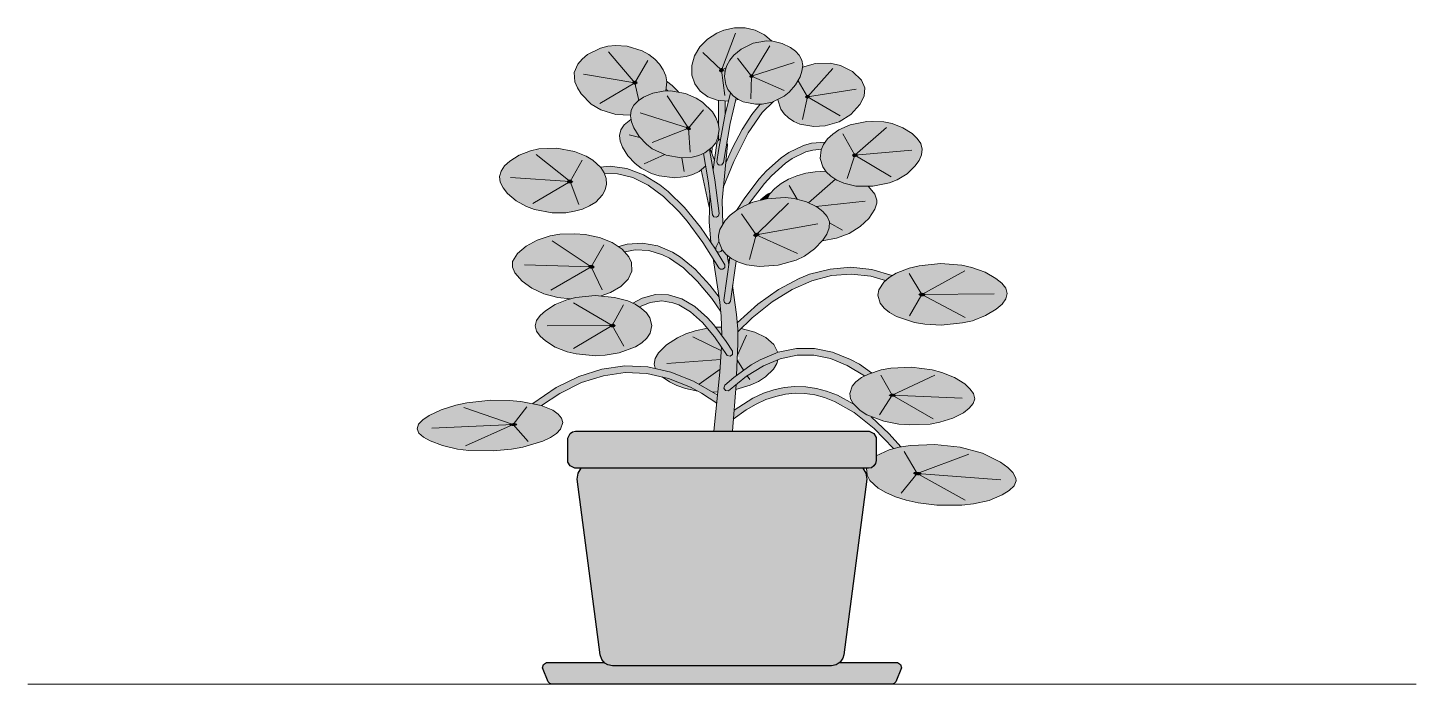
# Model space of a CAD drawing. Header units: centimetres. Extents: x 0 to 879, y -664 to 265.
# Drawn here: x 545 to 635, y -496.8 to -454.3 of the extents above; entities that cross this region are included whole.
import ezdxf

# ---------------------------------------------------------------- set-up
doc = ezdxf.new("R2010")
doc.units = ezdxf.units.CM
for name, color, linetype, lineweight, true_color in [('VEG-HOJAS', 117, 'Continuous', 18, 0x2e5e38), ('VEG-MACETA', 25, 'Continuous', 25, 0x745440), ('VEG-NERVIOS', 115, 'Continuous', 9, 0x528c5c), ('VEG-TEXTO', 47, 'Continuous', 18, 0x464646)]:
    doc.layers.add(name, color=color, linetype=linetype, lineweight=lineweight, true_color=true_color)
doc.layers.add('VEG-RELLENO', color=253, linetype='Continuous', true_color=0x96c896)

# ---------------------------------------------------------------- blocks, each defined once
blk = doc.blocks.new('VEG_Pilea_ALZADO')
at = {"layer": 'VEG-RELLENO', "true_color": 0x73a15a}
h = blk.add_hatch(color=73, dxfattribs=at)
h.dxf.hatch_style = 1
h.paths.add_polyline_path([(0.4, 37.8), (-0.53, 37.91), (-0.92, 38.08), (-1.42, 38.44), (-1.77, 38.92), (-1.96, 39.49), (-1.96, 40.11), (-1.78, 40.73), (-1.57, 41.13), (-1.12, 41.66), (-0.75, 41.97), (-0.33, 42.22), (0.34, 42.48), (0.81, 42.56), (1.51, 42.56), (2.16, 42.4), (2.76, 42.11), (3.23, 41.7), (2.45, 41.67), (1.62, 41.4), (1.07, 41.06), (0.51, 40.46), (0.25, 39.94), (0.16, 39.4), (0.24, 38.88), (0.55, 38.33)])
h.paths.add_polyline_path([(0.07, 39.93), (-0.04, 39.95), (-0.15, 39.89), (-0.2, 39.79), (-0.15, 39.69), (-0.04, 39.67), (0.07, 39.73), (0.12, 39.83)], flags=0)
at = {"layer": 'VEG-RELLENO', "true_color": 0x84ba68}
h = blk.add_hatch(color=73, dxfattribs=at)
h.dxf.hatch_style = 1
h.paths.add_polyline_path([(-6.37, 36.88), (-7.38, 37.05), (-8.28, 37.47), (-8.99, 38.09), (-9.37, 38.66), (-9.54, 39.06), (-9.59, 39.66), (-9.35, 40.21), (-9.06, 40.53), (-8.71, 40.82), (-7.88, 41.24), (-7.16, 41.39), (-6.66, 41.41), (-6.14, 41.36), (-5.4, 41.16), (-4.74, 40.82), (-4.36, 40.53), (-4.05, 40.2), (-3.72, 39.65), (-3.58, 39.06), (-3.65, 38.47), (-4.48, 38.32), (-5.08, 38.06), (-5.43, 37.82), (-5.71, 37.54), (-5.88, 37.22), (-5.93, 36.89)])
h.paths.add_polyline_path([(-5.81, 38.98), (-5.73, 38.89), (-5.59, 38.87), (-5.47, 38.97), (-5.5, 39.07), (-5.62, 39.13), (-5.75, 39.12)], flags=0)
at = {"layer": 'VEG-RELLENO', "true_color": 0x9cc886}
h = blk.add_hatch(color=253, dxfattribs=at)
h.dxf.hatch_style = 1
h.paths.add_polyline_path([(5.23, 40.12), (5.18, 39.75), (5.06, 39.37), (4.77, 38.85), (4.51, 38.53), (3.85, 38.01), (3.04, 37.68), (2.6, 37.61), (1.97, 37.61), (1.19, 37.84), (0.86, 38.03), (0.59, 38.28), (0.3, 38.72), (0.19, 39.05), (0.16, 39.4), (0.25, 39.94), (0.62, 40.62), (1.07, 41.06), (1.42, 41.3), (2.23, 41.62), (2.66, 41.7), (3.3, 41.69), (3.71, 41.61), (4.27, 41.38), (4.76, 41.05), (5.01, 40.78), (5.18, 40.47)])
h.paths.add_polyline_path([(2.03, 39.51), (1.94, 39.54), (1.83, 39.51), (1.77, 39.37), (1.84, 39.31), (2, 39.33), (2.06, 39.42)], flags=0)
at = {"layer": 'VEG-RELLENO', "true_color": 0x78965e}
h = blk.add_hatch(color=73, dxfattribs=at)
h.dxf.hatch_style = 1
h.paths.add_polyline_path([(0.12, 39.83), (0.07, 39.73), (-0.04, 39.67), (-0.15, 39.69), (-0.2, 39.79), (-0.15, 39.89), (-0.04, 39.95), (0.07, 39.93)])
at = {"layer": 'VEG-RELLENO', "true_color": 0x7fb364}
h = blk.add_hatch(color=73, dxfattribs=at)
h.dxf.hatch_style = 1
h.paths.add_polyline_path([(5.58, 40.13), (6.53, 40.28), (7.46, 40.18), (8.27, 39.84), (8.92, 39.32), (9.22, 38.84), (9.25, 38.31), (9.04, 37.76), (8.53, 37.09), (8, 36.68), (7.59, 36.46), (6.92, 36.24), (6.44, 36.17), (5.73, 36.17), (5.05, 36.32), (4.47, 36.59), (4.16, 36.84), (3.81, 37.28), (3.62, 37.89), (4.03, 38.12), (4.51, 38.53), (4.97, 39.19), (5.13, 39.56), (5.22, 40)])
h.paths.add_polyline_path([(5.69, 38.16), (5.53, 38.21), (5.42, 38.16), (5.38, 38.06), (5.5, 37.97), (5.63, 37.99), (5.7, 38.07)], flags=0)
at = {"layer": 'VEG-RELLENO', "true_color": 0x78965e}
h = blk.add_hatch(color=73, dxfattribs=at)
h.dxf.hatch_style = 1
h.paths.add_polyline_path([(-5.79, 39.08), (-5.62, 39.13), (-5.5, 39.07), (-5.47, 38.97), (-5.59, 38.87), (-5.73, 38.89), (-5.81, 38.98)])
at = {"layer": 'VEG-RELLENO', "true_color": 0x96bc76}
h = blk.add_hatch(color=63, dxfattribs=at)
h.dxf.hatch_style = 1
h.paths.add_polyline_path([(-3.52, 38.49), (-3.63, 38.57), (-3.59, 39.09), (-3.22, 38.81), (-2.83, 38.41)])
h.paths.add_polyline_path([(-0.76, 34.7), (-0.48, 33.98), (-0.57, 33.37), (-0.8, 34.66)])
at = {"layer": 'VEG-RELLENO', "true_color": 0x78965e}
h = blk.add_hatch(color=73, dxfattribs=at)
h.dxf.hatch_style = 1
h.paths.add_polyline_path([(2.06, 39.42), (2, 39.33), (1.89, 39.3), (1.77, 39.37), (1.79, 39.47), (1.88, 39.54), (1.99, 39.53)])
at = {"layer": 'VEG-RELLENO', "true_color": 0x9ec988}
h = blk.add_hatch(color=253, dxfattribs=at)
h.dxf.hatch_style = 1
h.paths.add_polyline_path([(-5.71, 37.54), (-5.43, 37.82), (-5.08, 38.06), (-4.48, 38.32), (-4.04, 38.43), (-3.09, 38.45), (-2.12, 38.21), (-1.26, 37.74), (-0.75, 37.27), (-0.49, 36.92), (-0.31, 36.55), (-0.19, 35.98), (-0.21, 35.61), (-0.32, 35.27), (-0.52, 34.95), (-0.78, 34.68), (-1.11, 34.45), (-1.72, 34.22), (-2.41, 34.13), (-2.89, 34.15), (-3.86, 34.39), (-4.31, 34.6), (-4.9, 35.01), (-5.23, 35.33), (-5.61, 35.87), (-5.86, 36.46), (-5.93, 36.85), (-5.88, 37.22)])
h.paths.add_polyline_path([(-2.34, 36.04), (-2.21, 35.92), (-2.08, 35.92), (-2.01, 35.99), (-2.03, 36.09), (-2.13, 36.16), (-2.26, 36.16)], flags=0)
at = {"layer": 'VEG-RELLENO', "true_color": 0x96bc76}
h = blk.add_hatch(color=63, dxfattribs=at)
h.dxf.hatch_style = 1
h.paths.add_polyline_path([(-0.34, 33.84), (0.2, 36.95), (0.55, 38.33), (0.91, 38), (0.52, 36.35), (0.09, 33.82), (0.03, 33.71), (-0.09, 33.66), (-0.25, 33.7)])
h = blk.add_hatch(color=63, dxfattribs=at)
h.dxf.hatch_style = 1
h.paths.add_polyline_path([(0.21, 37.8), (0.21, 37.01), (-0.11, 35.33), (-0.22, 35.27), (-0.23, 37.84)])
at = {"layer": 'VEG-RELLENO', "true_color": 0x78965e}
h = blk.add_hatch(color=73, dxfattribs=at)
h.dxf.hatch_style = 1
h.paths.add_polyline_path([(5.7, 38.07), (5.56, 37.97), (5.44, 37.99), (5.38, 38.06), (5.42, 38.16), (5.53, 38.21), (5.69, 38.16)])
at = {"layer": 'VEG-RELLENO', "true_color": 0x96bc76}
h = blk.add_hatch(color=63, dxfattribs=at)
h.dxf.hatch_style = 1
h.paths.add_polyline_path([(0.24, 33.81), (1.3, 35.96), (2.26, 37.35), (2.48, 37.6), (3.33, 37.77), (2.6, 37.07), (1.69, 35.75), (0.76, 33.9), (0.07, 32.21)])
at = {"layer": 'VEG-RELLENO', "true_color": 0x74a35b}
h = blk.add_hatch(color=73, dxfattribs=at)
h.dxf.hatch_style = 1
h.paths.add_polyline_path([(-1.05, 33.6), (-1.49, 33.25), (-1.88, 33.05), (-2.8, 32.85), (-3.81, 32.91), (-4.79, 33.22), (-5.63, 33.75), (-6.24, 34.43), (-6.46, 34.81), (-6.6, 35.2), (-6.64, 35.58), (-6.55, 35.94), (-6.34, 36.26), (-5.9, 36.62), (-5.71, 36.07), (-5.37, 35.51), (-4.9, 35.01), (-4.52, 34.72), (-3.62, 34.31), (-2.89, 34.15), (-1.94, 34.17), (-1.2, 34.41)])
at = {"layer": 'VEG-RELLENO', "true_color": 0x78965e}
h = blk.add_hatch(color=73, dxfattribs=at)
h.dxf.hatch_style = 1
h.paths.add_polyline_path([(-2.31, 36.14), (-2.2, 36.17), (-2.07, 36.13), (-2.01, 35.99), (-2.08, 35.92), (-2.27, 35.95), (-2.34, 36.04)])
at = {"layer": 'VEG-RELLENO', "true_color": 0x93c27a}
h = blk.add_hatch(color=63, dxfattribs=at)
h.dxf.hatch_style = 1
h.paths.add_polyline_path([(12.94, 34.32), (12.77, 33.95), (12.51, 33.59), (12, 33.1), (11.58, 32.83), (10.6, 32.42), (9.5, 32.26), (8.94, 32.27), (8.15, 32.41), (7.67, 32.58), (7.25, 32.8), (6.9, 33.07), (6.53, 33.55), (6.4, 33.9), (6.37, 34.27), (6.43, 34.64), (6.71, 35.18), (7, 35.51), (7.37, 35.8), (7.81, 36.06), (8.56, 36.34), (9.67, 36.51), (10.22, 36.49), (11.02, 36.35), (11.5, 36.19), (12.13, 35.84), (12.64, 35.39), (12.88, 35.05), (12.98, 34.7)])
h.paths.add_polyline_path([(8.79, 34.36), (8.68, 34.42), (8.53, 34.4), (8.43, 34.28), (8.49, 34.19), (8.63, 34.17), (8.76, 34.22)], flags=0)
at = {"layer": 'VEG-RELLENO', "true_color": 0x87a96a}
h = blk.add_hatch(color=63, dxfattribs=at)
h.dxf.hatch_style = 1
h.paths.add_polyline_path([(-0.52, 16.4), (-0.13, 20.23), (-0.03, 21.88), (0.38, 21.3), (0.59, 21.29), (0.7, 21.49), (0.67, 21.61), (-0.02, 22.63), (-0.06, 23.87), (-0.15, 24.78), (-0.57, 27.61), (-0.17, 26.95), (-0.01, 26.9), (0.13, 26.95), (0.19, 27.06), (0.18, 27.19), (-0.33, 28.05), (-0.14, 28.03), (0.01, 28.17), (0.33, 27.8), (0.44, 27.21), (0.12, 24.84), (0.18, 24.73), (0.29, 24.67), (0.44, 24.68), (0.53, 24.77), (0.68, 25.85), (0.95, 23.96), (1.02, 23.02), (1.03, 22.07), (0.95, 20.04), (0.19, 19.39), (0.12, 19.24), (0.19, 19.07), (0.39, 19.01), (0.91, 19.44), (0.67, 16.4)])
h.paths.add_polyline_path([(-0.72, 28.65), (-0.84, 30.72), (-0.78, 31.7), (-0.61, 30.4), (-0.51, 30.29), (-0.38, 30.27), (-0.25, 30.34), (-0.19, 30.47), (-0.57, 33.37), (-0.34, 35.07), (-0.25, 35.25), (-0.11, 35.33), (-0.34, 33.89), (-0.3, 33.74), (-0.2, 33.67), (-0.03, 33.67), (0.09, 33.8), (0.31, 35.16), (0.35, 35), (0.06, 31.99), (0.01, 30.72), (0.05, 29.85), (-0.19, 29.29), (-0.21, 28.7), (-0.42, 28.2)])
at = {"layer": 'VEG-RELLENO', "true_color": 0x96bc76}
h = blk.add_hatch(color=63, dxfattribs=at)
h.dxf.hatch_style = 1
h.paths.add_polyline_path([(0.93, 30.72), (1.47, 31.54), (2.41, 32.76), (2.89, 33.29), (3.83, 34.12), (4.33, 34.47), (5.28, 34.92), (5.8, 35.07), (6.68, 35.14), (6.45, 34.7), (5.88, 34.63), (5.44, 34.51), (4.55, 34.09), (4.11, 33.78), (3.2, 32.97), (2.75, 32.47), (1.74, 31.15)])
h.paths.add_polyline_path([(-0.01, 28.13), (-0.1, 28.04), (-0.23, 28.02), (-0.34, 28.06), (-0.42, 28.17), (-0.41, 28.32), (-0.21, 28.7)])
at = {"layer": 'VEG-RELLENO', "true_color": 0x90c177}
h = blk.add_hatch(color=63, dxfattribs=at)
h.dxf.hatch_style = 1
h.paths.add_polyline_path([(-14.32, 33.27), (-14.09, 33.61), (-13.76, 33.92), (-13.14, 34.31), (-12.67, 34.51), (-11.58, 34.74), (-10.41, 34.72), (-9.3, 34.45), (-8.8, 34.23), (-8.37, 33.97), (-7.86, 33.5), (-7.64, 33.15), (-7.51, 32.78), (-7.49, 32.42), (-7.57, 32.06), (-7.87, 31.56), (-8.18, 31.26), (-8.81, 30.9), (-9.3, 30.73), (-10.13, 30.57), (-11.3, 30.59), (-11.87, 30.7), (-12.67, 30.97), (-13.14, 31.21), (-13.74, 31.66), (-14.19, 32.18), (-14.38, 32.54), (-14.43, 32.91)])
h.paths.add_polyline_path([(-10.04, 32.55), (-9.93, 32.47), (-9.78, 32.46), (-9.64, 32.57), (-9.76, 32.7), (-9.92, 32.71), (-10.03, 32.65)], flags=0)
at = {"layer": 'VEG-RELLENO', "true_color": 0x96bc76}
h = blk.add_hatch(color=63, dxfattribs=at)
h.dxf.hatch_style = 1
h.paths.add_polyline_path([(-0.8, 34.66), (-0.47, 32.7), (-0.19, 30.52), (-0.24, 30.35), (-0.38, 30.27), (-0.54, 30.32), (-0.62, 30.44), (-0.9, 32.64), (-1.2, 34.41)])
at = {"layer": 'VEG-RELLENO', "true_color": 0x78965e}
h = blk.add_hatch(color=73, dxfattribs=at)
h.dxf.hatch_style = 1
h.paths.add_polyline_path([(8.8, 34.26), (8.63, 34.17), (8.49, 34.19), (8.43, 34.28), (8.47, 34.37), (8.61, 34.42), (8.79, 34.36)])
at = {"layer": 'VEG-RELLENO', "true_color": 0x96bc76}
h = blk.add_hatch(color=63, dxfattribs=at)
h.dxf.hatch_style = 1
h.paths.add_polyline_path([(-0.2, 26.99), (-1.75, 29.37), (-2.77, 30.62), (-3.28, 31.15), (-4.29, 32.02), (-4.79, 32.36), (-5.79, 32.86), (-6.77, 33.1), (-7.63, 33.12), (-7.9, 33.53), (-7.27, 33.58), (-6.73, 33.54), (-5.64, 33.27), (-4.57, 32.74), (-3.5, 31.96), (-2.44, 30.91), (-1.39, 29.62), (0.17, 27.23), (0.2, 27.09), (0.11, 26.94), (-0.05, 26.9)])
h = blk.add_hatch(color=63, dxfattribs=at)
h.dxf.hatch_style = 1
h.paths.add_polyline_path([(-0.83, 30.92), (-1.34, 33.35), (-1.05, 33.6), (-0.78, 31.7)])
at = {"layer": 'VEG-RELLENO', "true_color": 0x78965e}
h = blk.add_hatch(color=73, dxfattribs=at)
h.dxf.hatch_style = 1
h.paths.add_polyline_path([(-10.03, 32.65), (-9.92, 32.71), (-9.76, 32.7), (-9.64, 32.57), (-9.78, 32.46), (-9.93, 32.47), (-10.04, 32.55)])
at = {"layer": 'VEG-RELLENO', "true_color": 0x75a55c}
h = blk.add_hatch(color=73, dxfattribs=at)
h.dxf.hatch_style = 1
h.paths.add_polyline_path([(9.64, 32.12), (9.98, 31.58), (10.03, 31.19), (9.8, 30.59), (9.35, 30.01), (8.74, 29.51), (7.99, 29.11), (7.13, 28.84), (6.52, 28.75), (6.88, 29.37), (6.97, 29.77), (6.96, 29.97), (6.81, 30.33), (6.35, 30.8), (5.47, 31.28), (4.68, 31.5), (3.8, 31.56), (2.92, 31.48), (3.1, 31.79), (3.42, 32.14), (4.06, 32.61), (4.85, 32.97), (6.04, 33.23), (6.73, 33.26), (7.25, 32.8), (7.9, 32.49), (8.67, 32.3), (9.5, 32.26)])
at = {"layer": 'VEG-RELLENO', "true_color": 0x9fc989}
h = blk.add_hatch(color=253, dxfattribs=at)
h.dxf.hatch_style = 1
h.paths.add_polyline_path([(6.94, 29.58), (6.79, 29.17), (6.53, 28.78), (6, 28.22), (5.57, 27.9), (5.08, 27.62), (4.53, 27.39), (3.34, 27.11), (2.14, 27.1), (1.58, 27.2), (1.07, 27.36), (0.63, 27.58), (0.27, 27.85), (0, 28.17), (-0.21, 28.71), (-0.19, 29.29), (-0.05, 29.68), (0.2, 30.06), (0.74, 30.58), (1.45, 31.02), (2, 31.25), (3.19, 31.52), (3.8, 31.56), (4.68, 31.5), (5.22, 31.37), (5.93, 31.06), (6.53, 30.65), (6.81, 30.33), (6.96, 29.97)])
h.paths.add_polyline_path([(2.41, 29.22), (2.28, 29.27), (2.12, 29.24), (2.01, 29.1), (2.09, 29.02), (2.32, 29.03), (2.42, 29.12)], flags=0)
at = {"layer": 'VEG-RELLENO', "true_color": 0x96bc76}
h = blk.add_hatch(color=63, dxfattribs=at)
h.dxf.hatch_style = 1
h.paths.add_polyline_path([(2.5, 31.4), (2.98, 31.78), (3.18, 31.89), (2.92, 31.48)])
at = {"layer": 'VEG-RELLENO', "true_color": 0x7caf62}
h = blk.add_hatch(color=73, dxfattribs=at)
h.dxf.hatch_style = 1
h.paths.add_polyline_path([(-9.84, 24.99), (-10.95, 25.14), (-11.82, 25.43), (-12.55, 25.82), (-13.14, 26.31), (-13.53, 26.85), (-13.6, 27.22), (-13.5, 27.58), (-13.09, 28.1), (-12.23, 28.68), (-11.43, 28.99), (-10.51, 29.17), (-9.53, 29.21), (-8.56, 29.11), (-7.38, 28.76), (-6.88, 28.51), (-6.47, 28.21), (-6.03, 27.71), (-5.83, 27.16), (-5.89, 26.61), (-6.21, 26.09), (-6.75, 25.64), (-7.22, 25.4), (-7.84, 25.18), (-8.85, 25.16)])
h.paths.add_polyline_path([(-8.68, 27.02), (-8.56, 26.95), (-8.38, 26.94), (-8.24, 27.05), (-8.3, 27.15), (-8.55, 27.18), (-8.68, 27.12)], flags=0)
at = {"layer": 'VEG-RELLENO', "true_color": 0x78965e}
h = blk.add_hatch(color=73, dxfattribs=at)
h.dxf.hatch_style = 1
h.paths.add_polyline_path([(2.42, 29.12), (2.24, 29), (2.09, 29.02), (2.01, 29.1), (2.12, 29.24), (2.28, 29.27), (2.41, 29.22)])
at = {"layer": 'VEG-RELLENO', "true_color": 0x96bc76}
h = blk.add_hatch(color=63, dxfattribs=at)
h.dxf.hatch_style = 1
h.paths.add_polyline_path([(-0.09, 24.19), (-1.12, 25.59), (-2.04, 26.58), (-2.5, 26.99), (-3.41, 27.62), (-3.86, 27.84), (-4.75, 28.12), (-5.63, 28.16), (-6.28, 28.04), (-6.68, 28.38), (-6.15, 28.53), (-5.16, 28.6), (-4.16, 28.43), (-3.2, 28.01), (-2.22, 27.32), (-1.27, 26.42), (-0.78, 25.86), (-0.19, 25.1)])
at = {"layer": 'VEG-RELLENO', "true_color": 0x78965e}
h = blk.add_hatch(color=73, dxfattribs=at)
h.dxf.hatch_style = 1
h.paths.add_polyline_path([(-8.68, 27.12), (-8.55, 27.18), (-8.38, 27.18), (-8.24, 27.05), (-8.31, 26.97), (-8.47, 26.93), (-8.63, 26.98)])
at = {"layer": 'VEG-RELLENO', "true_color": 0x96bc76}
h = blk.add_hatch(color=63, dxfattribs=at)
h.dxf.hatch_style = 1
h.paths.add_polyline_path([(0.12, 24.84), (0.32, 26.43), (0.51, 27.66), (0.92, 27.43), (0.55, 24.83), (0.49, 24.72), (0.37, 24.66), (0.21, 24.7)])
h = blk.add_hatch(color=63, dxfattribs=at)
h.dxf.hatch_style = 1
h.paths.add_polyline_path([(1.01, 23.46), (2.33, 24.65), (3.66, 25.6), (5, 26.31), (5.68, 26.58), (7.01, 26.92), (8.36, 27.03), (9.72, 26.88), (11.03, 26.5), (10.6, 26.18), (9.64, 26.45), (8.37, 26.59), (7.1, 26.49), (5.82, 26.16), (4.54, 25.6), (3.25, 24.8), (1.96, 23.76), (1.02, 22.84)])
at = {"layer": 'VEG-RELLENO', "true_color": 0x87bb6b}
h = blk.add_hatch(color=63, dxfattribs=at)
h.dxf.hatch_style = 1
h.paths.add_polyline_path([(18.4, 24.98), (18.15, 24.64), (17.78, 24.32), (17.08, 23.9), (16.54, 23.67), (15.26, 23.36), (13.85, 23.29), (12.48, 23.45), (11.87, 23.62), (11.08, 23.96), (10.67, 24.24), (10.37, 24.55), (10.18, 24.88), (10.11, 25.23), (10.17, 25.57), (10.49, 26.07), (10.84, 26.38), (11.55, 26.77), (12.13, 26.98), (13.11, 27.19), (14.51, 27.26), (15.21, 27.21), (16.19, 27.02), (16.78, 26.83), (17.54, 26.46), (18.13, 26), (18.39, 25.67), (18.49, 25.33)])
h.paths.add_polyline_path([(13.19, 25.31), (13.05, 25.37), (12.87, 25.37), (12.72, 25.26), (12.79, 25.17), (13.06, 25.15), (13.19, 25.22)], flags=0)
at = {"layer": 'VEG-RELLENO', "true_color": 0x96bc76}
h = blk.add_hatch(color=63, dxfattribs=at)
h.dxf.hatch_style = 1
h.paths.add_polyline_path([(0.33, 21.34), (-0.88, 23.02), (-1.66, 23.82), (-2.04, 24.14), (-2.8, 24.59), (-3.18, 24.73), (-3.91, 24.85), (-4.65, 24.75), (-5.34, 24.46), (-5.78, 24.71), (-5.21, 25.02), (-4.78, 25.17), (-3.92, 25.29), (-3.06, 25.16), (-2.21, 24.78), (-1.37, 24.16), (-0.54, 23.3), (0.67, 21.61), (0.7, 21.46), (0.64, 21.33), (0.48, 21.27)])
at = {"layer": 'VEG-RELLENO', "true_color": 0x78965e}
h = blk.add_hatch(color=73, dxfattribs=at)
h.dxf.hatch_style = 1
h.paths.add_polyline_path([(13.19, 25.22), (13.06, 25.15), (12.87, 25.15), (12.72, 25.26), (12.79, 25.34), (12.96, 25.38), (13.19, 25.31)])
at = {"layer": 'VEG-RELLENO', "true_color": 0x9ac784}
h = blk.add_hatch(color=253, dxfattribs=at)
h.dxf.hatch_style = 1
h.paths.add_polyline_path([(-12.02, 23.58), (-11.79, 23.9), (-11.45, 24.21), (-10.82, 24.62), (-10.32, 24.84), (-9.17, 25.13), (-7.9, 25.19), (-7.27, 25.13), (-6.38, 24.94), (-5.85, 24.74), (-5.4, 24.51), (-5.03, 24.23), (-4.76, 23.92), (-4.6, 23.59), (-4.54, 23.25), (-4.66, 22.75), (-4.88, 22.43), (-5.4, 22), (-5.85, 21.76), (-6.37, 21.56), (-7.26, 21.36), (-8.53, 21.3), (-9.16, 21.36), (-10.04, 21.55), (-10.57, 21.75), (-11.25, 22.12), (-11.78, 22.57), (-12.02, 22.9), (-12.1, 23.24)])
h.paths.add_polyline_path([(-7.31, 23.2), (-7.11, 23.13), (-6.95, 23.17), (-6.89, 23.25), (-6.95, 23.33), (-7.11, 23.37), (-7.27, 23.33)], flags=0)
at = {"layer": 'VEG-RELLENO', "true_color": 0x78965e}
h = blk.add_hatch(color=73, dxfattribs=at)
h.dxf.hatch_style = 1
h.paths.add_polyline_path([(-7.31, 23.29), (-7.11, 23.37), (-6.95, 23.33), (-6.89, 23.25), (-6.95, 23.17), (-7.11, 23.13), (-7.27, 23.17)])
at = {"layer": 'VEG-RELLENO', "true_color": 0x72a15a}
h = blk.add_hatch(color=73, dxfattribs=at)
h.dxf.hatch_style = 1
h.paths.add_polyline_path([(-4.4, 20.74), (-4.34, 21.11), (-4.12, 21.48), (-3.78, 21.84), (-3.37, 22.17), (-2.89, 22.46), (-2.35, 22.71), (-1.74, 22.91), (-0.93, 23.08), (-0.03, 21.88), (-0.25, 18.95), (-0.6, 18.94), (-1.84, 19.65), (-2.59, 19.99), (-3.33, 20.25), (-4.33, 20.49)])
h.paths.add_polyline_path([(-1.56, 19), (-2.66, 19.26), (-3.17, 19.48), (-3.88, 19.94), (-2.75, 19.57)])
h.paths.add_polyline_path([(3.55, 20.79), (3.2, 20.25), (2.61, 19.77), (1.83, 19.38), (0.89, 19.1), (0.91, 19.44), (2.14, 20.34), (2.69, 20.65), (3.62, 21.04)])
h.paths.add_polyline_path([(1.24, 23.07), (2.39, 22.73), (3.04, 22.34), (3.47, 21.87), (3.62, 21.51), (2.48, 21.04), (1.9, 20.71), (0.95, 20.04), (1.01, 21.02), (1.14, 21.15), (1.01, 21.25), (1.02, 22.84)])
h.paths.add_polyline_path([(-0.02, 23.16), (-0.02, 22.98), (-0.02, 22.63), (-0.41, 23.14)])
at = {"layer": 'VEG-RELLENO', "true_color": 0x96bc76}
h = blk.add_hatch(color=63, dxfattribs=at)
h.dxf.hatch_style = 1
h.paths.add_polyline_path([(0.77, 19.89), (1.92, 20.72), (3.08, 21.31), (4.22, 21.67), (5.39, 21.8), (6.56, 21.68), (7.73, 21.33), (8.89, 20.75), (9.7, 20.19), (9.24, 19.99), (8.67, 20.37), (7.58, 20.92), (6.49, 21.25), (5.41, 21.36), (4.32, 21.24), (3.24, 20.9), (2.14, 20.34), (1.59, 19.97), (0.45, 19.04), (0.22, 19.04), (0.12, 19.18), (0.15, 19.34)])
h = blk.add_hatch(color=63, dxfattribs=at)
h.dxf.hatch_style = 1
h.paths.add_polyline_path([(-1.33, 18.88), (-2.04, 19.26), (-3.46, 19.83), (-4.87, 20.14), (-6.28, 20.2), (-7.69, 20), (-9.1, 19.56), (-10.52, 18.85), (-11.71, 18.06), (-12.26, 18.21), (-10.75, 19.23), (-9.28, 19.96), (-7.79, 20.43), (-6.31, 20.64), (-4.8, 20.57), (-3.33, 20.25), (-2.58, 19.98), (-1.11, 19.26), (-0.28, 18.73), (-0.33, 18.23)])
at = {"layer": 'VEG-RELLENO', "true_color": 0x99c682}
h = blk.add_hatch(color=253, dxfattribs=at)
h.dxf.hatch_style = 1
h.paths.add_polyline_path([(16.28, 18.19), (16.02, 17.89), (15.65, 17.6), (14.96, 17.24), (14.41, 17.06), (13.16, 16.83), (11.8, 16.83), (10.49, 17.05), (9.38, 17.47), (8.95, 17.74), (8.5, 18.19), (8.33, 18.51), (8.28, 18.84), (8.44, 19.32), (8.68, 19.61), (9.25, 20), (9.75, 20.21), (10.62, 20.44), (11.27, 20.53), (12.64, 20.53), (13.31, 20.44), (14.25, 20.22), (14.81, 20.01), (15.52, 19.62), (16.07, 19.16), (16.31, 18.84), (16.39, 18.51)])
h.paths.add_polyline_path([(11.26, 18.76), (11.04, 18.84), (10.87, 18.81), (10.8, 18.74), (10.94, 18.63), (11.12, 18.62), (11.25, 18.67)], flags=0)
at = {"layer": 'VEG-RELLENO', "true_color": 0x96bc76}
h = blk.add_hatch(color=63, dxfattribs=at)
h.dxf.hatch_style = 1
h.paths.add_polyline_path([(0.78, 17.77), (1.99, 18.54), (2.67, 18.85), (3.35, 19.08), (4.04, 19.23), (4.72, 19.3), (5.41, 19.29), (6.09, 19.19), (6.78, 19.01), (7.48, 18.74), (8.15, 18.4), (8.5, 18.18), (8.95, 17.74), (9.66, 17.34), (10.83, 16.24), (11.6, 15.39), (11.11, 15.28), (9.87, 16.58), (8.57, 17.62), (7.93, 18.02), (7.29, 18.34), (6.65, 18.59), (6.02, 18.76), (5.38, 18.85), (4.75, 18.86), (4.12, 18.8), (3.48, 18.66), (2.85, 18.45), (2.21, 18.16), (1.56, 17.78), (0.73, 17.18)])
at = {"layer": 'VEG-RELLENO', "true_color": 0x89bd6e}
h = blk.add_hatch(color=63, dxfattribs=at)
h.dxf.hatch_style = 1
h.paths.add_polyline_path([(-19.67, 16.85), (-19.4, 17.14), (-18.99, 17.42), (-18.21, 17.79), (-17.6, 18), (-16.16, 18.3), (-14.58, 18.42), (-13.79, 18.4), (-12.68, 18.29), (-11.44, 17.97), (-10.97, 17.76), (-10.62, 17.51), (-10.41, 17.25), (-10.32, 16.96), (-10.46, 16.53), (-10.72, 16.25), (-11.35, 15.87), (-11.91, 15.64), (-12.91, 15.37), (-13.65, 15.24), (-15.24, 15.12), (-16.03, 15.14), (-17.14, 15.25), (-17.81, 15.39), (-18.67, 15.67), (-19.35, 16.02), (-19.65, 16.28), (-19.77, 16.56)])
h.paths.add_polyline_path([(-13.81, 16.82), (-13.53, 16.73), (-13.33, 16.77), (-13.26, 16.84), (-13.34, 16.91), (-13.54, 16.93), (-13.73, 16.89)], flags=0)
at = {"layer": 'VEG-RELLENO', "true_color": 0x78965e}
h = blk.add_hatch(color=73, dxfattribs=at)
h.dxf.hatch_style = 1
h.paths.add_polyline_path([(11.25, 18.67), (10.94, 18.63), (10.8, 18.74), (10.95, 18.83), (11.13, 18.83), (11.26, 18.76)])
h = blk.add_hatch(color=73, dxfattribs=at)
h.dxf.hatch_style = 1
h.paths.add_polyline_path([(-13.79, 16.86), (-13.54, 16.93), (-13.34, 16.91), (-13.26, 16.84), (-13.33, 16.77), (-13.53, 16.73), (-13.78, 16.78)])
at = {"layer": 'VEG-RELLENO', "true_color": 0xeeece8}
h = blk.add_hatch(color=7, dxfattribs=at)
h.dxf.hatch_style = 1
h.paths.add_polyline_path([(9.99, 16), (9.96, 14.31), (9.85, 14.15), (9.69, 14.04), (9.5, 14), (-9.55, 14), (-9.85, 14.15), (-9.99, 14.4), (-10, 15.95), (-9.85, 16.25), (-9.69, 16.36), (-9.5, 16.4), (9.55, 16.4), (9.85, 16.25)])
at = {"layer": 'VEG-RELLENO', "true_color": 0x7bad61}
h = blk.add_hatch(color=73, dxfattribs=at)
h.dxf.hatch_style = 1
h.paths.add_polyline_path([(10, 14.8), (10.84, 15.19), (11.48, 15.37), (12.59, 15.52), (14.21, 15.52), (15.43, 15.36), (16.89, 14.97), (18.06, 14.4), (18.52, 14.06), (18.86, 13.72), (19.05, 13.36), (19.06, 13.19), (18.93, 12.86), (18.39, 12.41), (17.61, 12.03), (16.65, 11.75), (15.54, 11.6), (14.74, 11.57), (13.92, 11.6), (12.71, 11.75), (11.94, 11.93), (10.93, 12.28), (10.12, 12.72), (9.59, 13.21), (9.4, 13.56), (9.37, 14), (9.65, 14.02), (9.85, 14.15), (9.99, 14.4)])
h.paths.add_polyline_path([(12.92, 13.69), (12.77, 13.76), (12.55, 13.78), (12.37, 13.68), (12.54, 13.56), (12.75, 13.55), (12.91, 13.6)], flags=0)
at = {"layer": 'VEG-RELLENO', "true_color": 0xf8f6f2}
h = blk.add_hatch(color=7, dxfattribs=at)
h.dxf.hatch_style = 1
h.paths.add_polyline_path([(-7.25, 1.21), (-7.65, 1.42), (-7.88, 1.82), (-9.19, 11.8), (9.19, 11.8), (7.89, 1.9), (7.75, 1.54), (7.53, 1.33), (7.1, 1.2)])
h.paths.add_polyline_path([(-9.38, 13.3), (-9.33, 13.69), (-9.12, 14), (9.12, 14), (9.33, 13.69), (9.39, 13.38), (9.32, 12.8), (-9.32, 12.8)])
at = {"layer": 'VEG-RELLENO', "true_color": 0x78965e}
h = blk.add_hatch(color=73, dxfattribs=at)
h.dxf.hatch_style = 1
h.paths.add_polyline_path([(12.91, 13.6), (12.75, 13.55), (12.54, 13.56), (12.37, 13.68), (12.46, 13.76), (12.77, 13.76), (12.92, 13.69)])
at = {"layer": 'VEG-RELLENO', "true_color": 0xf2beaa}
h = blk.add_hatch(color=31, dxfattribs=at)
h.dxf.hatch_style = 1
h.paths.add_polyline_path([(9.32, 12.8), (9.19, 11.8), (-9.19, 11.8), (-9.32, 12.8)])
at = {"layer": 'VEG-RELLENO', "true_color": 0xeceae6}
h = blk.add_hatch(color=7, dxfattribs=at)
h.dxf.hatch_style = 1
h.paths.add_polyline_path([(-11.03, 0), (-11.27, 0.16), (-11.63, 1.01), (-11.61, 1.24), (-11.43, 1.39), (-7.63, 1.4), (-7.4, 1.26), (-7.1, 1.2), (7.1, 1.2), (7.4, 1.26), (7.63, 1.4), (11.35, 1.4), (11.54, 1.33), (11.64, 1.13), (11.27, 0.16), (11.03, 0)])
at = {"layer": 'VEG-HOJAS'}
for points in [[(3.23, 41.7), (2.76, 42.11), (2.16, 42.4), (1.51, 42.56), (0.81, 42.56), (0.11, 42.41), (-0.33, 42.22), (-0.94, 41.82), (-1.43, 41.32), (-1.78, 40.73), (-1.96, 40.11), (-1.96, 39.49), (-1.77, 38.92), (-1.42, 38.44), (-0.92, 38.08), (-0.32, 37.86), (0.4, 37.8)], [(-3.65, 38.47), (-3.58, 39.06), (-3.65, 39.45), (-3.81, 39.84), (-4.05, 40.2), (-4.36, 40.53), (-4.74, 40.82), (-5.17, 41.06), (-6.14, 41.36), (-6.91, 41.41), (-7.41, 41.36), (-7.88, 41.24), (-8.71, 40.82), (-9.06, 40.53), (-9.35, 40.21), (-9.59, 39.66), (-9.54, 39.06), (-9.37, 38.66), (-9.13, 38.27), (-8.48, 37.61), (-7.85, 37.23), (-6.88, 36.93), (-5.93, 36.89)], [(3.62, 37.89), (3.81, 37.28), (4.02, 36.98), (4.31, 36.71), (4.65, 36.49), (5.05, 36.32), (5.96, 36.16), (6.68, 36.2), (7.59, 36.46), (8.36, 36.94), (8.93, 37.58), (9.21, 38.12), (9.26, 38.67), (9.04, 39.17), (8.45, 39.73), (7.68, 40.11), (7.01, 40.26), (6.05, 40.24), (5.22, 40)], [(-3.59, 39.09), (-3.22, 38.81), (-2.83, 38.41)], [(-3.51, 38.47), (-3.63, 38.57)], [(0.91, 38), (0.52, 36.35), (0.09, 33.82), (-0.01, 33.68), (-0.18, 33.66), (-0.3, 33.74), (-0.34, 33.86), (-0.23, 34.6), (0.2, 36.95), (0.55, 38.33)], [(-0.22, 36.25), (-0.23, 37.84)], [(0.87, 37.86), (1.07, 37.9)], [(3.33, 37.77), (2.6, 37.07), (1.69, 35.75), (0.76, 33.9), (0.07, 32.21)], [(0.21, 37.8), (0.21, 37.01)], [(0.24, 33.81), (0.68, 34.77), (1.31, 35.97), (1.94, 36.94), (2.48, 37.6)], [(-5.9, 36.62), (-6.34, 36.26), (-6.55, 35.94), (-6.64, 35.58), (-6.6, 35.2), (-6.46, 34.81), (-6.11, 34.25), (-5.63, 33.75), (-5.24, 33.46), (-4.56, 33.12), (-4.07, 32.96), (-3.05, 32.84), (-2.32, 32.92), (-1.88, 33.05), (-1.49, 33.25), (-1.05, 33.6)], [(-0.57, 33.37), (-0.34, 35.07), (-0.25, 35.25), (-0.11, 35.33)], [(-0.22, 35.27), (-0.22, 35.59)], [(0.31, 35.16), (0.35, 34.97), (0.02, 31.37), (0.05, 29.85)], [(0.93, 30.72), (1.47, 31.54), (2.41, 32.76), (2.89, 33.29), (3.83, 34.12), (4.33, 34.47), (5.28, 34.92), (5.8, 35.07), (6.68, 35.14)], [(-0.8, 34.66), (-0.47, 32.7), (-0.19, 30.52), (-0.22, 30.37), (-0.36, 30.28), (-0.53, 30.3), (-0.62, 30.44), (-0.9, 32.64), (-1.2, 34.41)], [(-0.76, 34.7), (-0.48, 33.98)], [(-0.65, 34.43), (-0.64, 34.81)], [(6.45, 34.7), (5.88, 34.63), (5.44, 34.51), (4.55, 34.09), (4.11, 33.78), (3.2, 32.97), (2.75, 32.47), (1.74, 31.15)], [(-7.9, 33.53), (-7.25, 33.58), (-6.16, 33.43), (-5.09, 33.03), (-4.04, 32.38), (-3.49, 31.95), (-2.44, 30.91), (-1.4, 29.63), (-0.42, 28.2)], [(-0.83, 30.92), (-1.34, 33.35)], [(-0.33, 28.05), (0.18, 27.19), (0.18, 27.02), (0.05, 26.91), (-0.1, 26.91), (-0.2, 26.99), (-1.24, 28.64), (-2.26, 30.03), (-2.77, 30.62), (-3.79, 31.62), (-4.79, 32.36), (-5.79, 32.86), (-6.77, 33.1), (-7.63, 33.12)], [(6.73, 33.26), (6.04, 33.23), (5.43, 33.13), (4.85, 32.97), (4.31, 32.74), (3.83, 32.47), (3.42, 32.14), (3.1, 31.79), (2.92, 31.48)], [(-0.72, 28.65), (-0.83, 29.98), (-0.78, 31.7)], [(2.5, 31.4), (2.96, 31.77), (3.18, 31.89)], [(6.5, 28.74), (7.42, 28.92), (8.25, 29.23), (8.96, 29.67), (9.52, 30.2), (9.91, 30.79), (10.03, 31.19), (10.03, 31.38), (9.9, 31.77), (9.5, 32.26)], [(-7.84, 25.18), (-7.22, 25.4), (-6.55, 25.78), (-6.08, 26.26), (-5.85, 26.79), (-5.87, 27.35), (-6.03, 27.71), (-6.47, 28.21), (-7.12, 28.64), (-7.95, 28.97), (-8.88, 29.16), (-9.53, 29.21), (-10.51, 29.17), (-11.14, 29.06), (-11.98, 28.79), (-12.69, 28.41), (-13.25, 27.93), (-13.57, 27.4), (-13.58, 27.03), (-13.43, 26.67), (-12.96, 26.14), (-12.32, 25.68), (-11.54, 25.32), (-10.64, 25.08), (-9.84, 24.99)], [(-6.68, 28.38), (-6.15, 28.53), (-5.16, 28.6), (-4.16, 28.43), (-3.2, 28.01), (-2.7, 27.69), (-1.74, 26.9), (-0.79, 25.87), (-0.19, 25.1)], [(-0.09, 24.19), (-0.66, 25), (-1.58, 26.12), (-2.5, 26.99), (-3.41, 27.62), (-3.86, 27.84), (-4.75, 28.12), (-5.63, 28.16), (-6.28, 28.04)], [(0.01, 28.17), (-0.08, 28.05), (-0.2, 28.02), (-0.33, 28.05), (-0.41, 28.15), (-0.41, 28.32), (-0.21, 28.7)], [(-0.02, 22.63), (-0.06, 23.87), (-0.15, 24.78), (-0.57, 27.61)], [(0.92, 27.43), (0.55, 24.83), (0.45, 24.69), (0.29, 24.67), (0.16, 24.74), (0.12, 24.89), (0.51, 27.66)], [(0.33, 27.8), (0.44, 27.21)], [(0.4, 27.4), (0.5, 27.67)], [(0.99, 23.44), (2.33, 24.65), (3.66, 25.6), (5, 26.31), (5.68, 26.58), (7.01, 26.92), (8.36, 27.03), (9.72, 26.88), (11.03, 26.5)], [(10.6, 26.18), (9.64, 26.45), (8.37, 26.59), (7.1, 26.49), (5.82, 26.16), (4.54, 25.6), (3.25, 24.8), (1.96, 23.76), (1.02, 22.84)], [(-5.78, 24.71), (-5.18, 25.03), (-4.32, 25.27), (-3.46, 25.25), (-2.61, 24.99), (-1.77, 24.49), (-0.95, 23.75), (-0.54, 23.3), (0.26, 22.23), (0.68, 21.59), (0.68, 21.38), (0.52, 21.27), (0.34, 21.32), (-0.49, 22.53), (-1.27, 23.45), (-2.04, 24.14), (-2.8, 24.59), (-3.18, 24.73), (-3.91, 24.85), (-4.65, 24.75), (-5.34, 24.46)], [(0.68, 25.85), (0.95, 23.96), (1.02, 23.02), (1.03, 22.07), (0.95, 20.04)], [(-0.93, 23.08), (-1.74, 22.91), (-2.35, 22.71), (-2.89, 22.46), (-3.59, 22.01), (-4.12, 21.48), (-4.34, 21.11), (-4.4, 20.74), (-4.33, 20.49)], [(-0.02, 23.16), (-0.41, 23.14)], [(3.62, 21.51), (3.35, 22.03), (2.85, 22.48), (2.13, 22.83), (1.24, 23.07)], [(-0.52, 16.4), (-0.13, 20.23), (-0.03, 21.88)], [(9.24, 19.99), (8.12, 20.67), (7.03, 21.11), (5.95, 21.33), (4.87, 21.33), (3.78, 21.1), (2.69, 20.65), (1.59, 19.97), (0.43, 19.03), (0.22, 19.04), (0.12, 19.2), (0.18, 19.38), (0.77, 19.89), (1.9, 20.71), (2.48, 21.04), (3.64, 21.52), (4.83, 21.77), (6, 21.77), (7.17, 21.53), (8.33, 21.06), (8.91, 20.74), (9.7, 20.19)], [(0.89, 19.1), (1.83, 19.38), (2.37, 19.63), (2.83, 19.93), (3.34, 20.43), (3.55, 20.79), (3.62, 21.04)], [(-12.26, 18.21), (-10.75, 19.23), (-9.28, 19.96), (-7.79, 20.43), (-6.29, 20.64), (-4.8, 20.57), (-3.32, 20.24), (-1.84, 19.65), (-0.28, 18.73)], [(-0.33, 18.23), (-1.33, 18.88), (-2.04, 19.26), (-3.46, 19.83), (-4.87, 20.14), (-6.28, 20.2), (-7.69, 20), (-9.1, 19.56), (-10.52, 18.85), (-11.71, 18.06)], [(-3.88, 19.94), (-3.41, 19.61), (-2.92, 19.37), (-2.37, 19.17), (-1.56, 19)], [(-0.6, 18.94), (-0.25, 18.95)], [(0.91, 19.44), (0.67, 16.4)], [(0.78, 17.77), (1.99, 18.54), (2.69, 18.86), (3.35, 19.08), (4.04, 19.23), (4.72, 19.3), (5.43, 19.28), (6.12, 19.18), (6.78, 19.01), (7.48, 18.74), (8.5, 18.18)], [(11.11, 15.28), (9.87, 16.58), (8.57, 17.62), (7.29, 18.34), (6.65, 18.59), (6.02, 18.76), (5.38, 18.85), (4.75, 18.86), (4.12, 18.8), (3.48, 18.66), (2.85, 18.45), (2.21, 18.16), (1.56, 17.78), (0.73, 17.18)], [(9.66, 17.34), (10.83, 16.24), (11.6, 15.39)], [(9.37, 14), (9.4, 13.56), (9.59, 13.21), (10.12, 12.72), (10.63, 12.42), (11.24, 12.15), (11.94, 11.93), (12.71, 11.75), (13.92, 11.6), (15.54, 11.6), (16.3, 11.69), (17.31, 11.92), (18.15, 12.27), (18.61, 12.55), (18.93, 12.86), (19.06, 13.19), (19.05, 13.36), (18.86, 13.72), (18.52, 14.06), (18.06, 14.4), (16.89, 14.97), (15.43, 15.36), (13.8, 15.54), (12.21, 15.48), (11.48, 15.37), (10.84, 15.19), (10, 14.8)]]:
    blk.add_lwpolyline(points, dxfattribs=at)
for points in [[(5.18, 40.47), (5.01, 40.78), (4.76, 41.05), (4.44, 41.28), (3.9, 41.55), (3.3, 41.69), (2.88, 41.71), (2.02, 41.56), (1.24, 41.18), (0.76, 40.78), (0.51, 40.46), (0.32, 40.12), (0.2, 39.76), (0.16, 39.4), (0.24, 38.88), (0.38, 38.56), (0.72, 38.15), (1.02, 37.93), (1.37, 37.76), (2.18, 37.6), (2.6, 37.61), (3.25, 37.74), (4.03, 38.12), (4.36, 38.38), (4.77, 38.85), (5.06, 39.37), (5.18, 39.75), (5.23, 40.12)], [(-5.88, 37.22), (-5.93, 36.85), (-5.86, 36.46), (-5.71, 36.07), (-5.37, 35.51), (-4.9, 35.01), (-4.52, 34.72), (-3.62, 34.31), (-2.65, 34.13), (-1.94, 34.17), (-1.51, 34.28), (-1.11, 34.45), (-0.64, 34.81), (-0.41, 35.1), (-0.26, 35.44), (-0.19, 35.98), (-0.25, 36.36), (-0.39, 36.74), (-0.61, 37.1), (-1.26, 37.74), (-1.67, 38), (-2.36, 38.3), (-3.33, 38.47), (-3.81, 38.46), (-4.48, 38.32), (-5.08, 38.06), (-5.43, 37.82), (-5.71, 37.54)], [(12.98, 34.7), (12.88, 35.05), (12.64, 35.39), (12.32, 35.7), (11.72, 36.08), (11.02, 36.35), (10.5, 36.46), (9.39, 36.49), (8.3, 36.26), (7.58, 35.94), (7.18, 35.66), (6.84, 35.35), (6.59, 35), (6.43, 34.64), (6.37, 34.09), (6.53, 33.55), (6.76, 33.22), (7.06, 32.93), (7.45, 32.68), (7.9, 32.49), (8.67, 32.3), (9.78, 32.28), (10.86, 32.5), (11.35, 32.71), (12, 33.1), (12.51, 33.59), (12.77, 33.95), (12.94, 34.32)], [(-14.43, 32.91), (-14.38, 32.54), (-14.19, 32.18), (-13.9, 31.82), (-13.35, 31.35), (-12.67, 30.97), (-12.15, 30.77), (-11.01, 30.57), (-10.13, 30.57), (-9.57, 30.66), (-9.05, 30.81), (-8.58, 31.01), (-8.18, 31.26), (-7.74, 31.72), (-7.57, 32.06), (-7.49, 32.42), (-7.51, 32.78), (-7.64, 33.15), (-7.86, 33.5), (-8.37, 33.97), (-8.8, 34.23), (-9.56, 34.54), (-10.71, 34.75), (-11.87, 34.71), (-12.41, 34.59), (-13.14, 34.31), (-13.76, 33.92), (-14.09, 33.61), (-14.32, 33.27)], [(6.96, 29.97), (6.81, 30.33), (6.53, 30.65), (6.15, 30.94), (5.47, 31.28), (4.68, 31.5), (4.1, 31.56), (2.89, 31.48), (2, 31.25), (1.45, 31.02), (0.96, 30.74), (0.54, 30.41), (0.2, 30.06), (-0.13, 29.48), (-0.23, 29.09), (-0.21, 28.71), (0, 28.17), (0.27, 27.85), (0.63, 27.58), (1.07, 27.36), (1.58, 27.2), (2.43, 27.08), (3.65, 27.16), (4.81, 27.5), (5.34, 27.75), (6, 28.22), (6.53, 28.78), (6.79, 29.17), (6.94, 29.58)], [(18.49, 25.33), (18.39, 25.67), (18.13, 26), (17.76, 26.31), (17.05, 26.72), (16.19, 27.02), (15.55, 27.16), (14.16, 27.27), (12.77, 27.13), (12.13, 26.98), (11.29, 26.65), (10.84, 26.38), (10.49, 26.07), (10.17, 25.57), (10.11, 25.23), (10.26, 24.71), (10.51, 24.39), (10.86, 24.09), (11.32, 23.83), (12.48, 23.45), (13.15, 23.34), (14.21, 23.28), (15.59, 23.42), (16.24, 23.57), (17.08, 23.9), (17.78, 24.32), (18.15, 24.64), (18.4, 24.98)], [(-12.1, 23.24), (-12.02, 22.9), (-11.78, 22.57), (-11.45, 22.26), (-10.81, 21.86), (-10.04, 21.55), (-9.46, 21.41), (-8.21, 21.3), (-7.57, 21.33), (-6.66, 21.48), (-5.61, 21.87), (-5.2, 22.13), (-4.88, 22.43), (-4.66, 22.75), (-4.54, 23.25), (-4.67, 23.76), (-4.89, 24.08), (-5.21, 24.37), (-5.62, 24.63), (-6.11, 24.85), (-6.96, 25.08), (-8.22, 25.2), (-9.47, 25.07), (-10.05, 24.93), (-10.82, 24.62), (-11.45, 24.21), (-11.79, 23.9), (-12.02, 23.58)], [(16.39, 18.51), (16.31, 18.84), (16.07, 19.16), (15.73, 19.47), (15.06, 19.89), (14.25, 20.22), (13.63, 20.38), (12.29, 20.55), (10.94, 20.49), (10.32, 20.38), (9.49, 20.11), (9.04, 19.88), (8.68, 19.61), (8.44, 19.32), (8.28, 18.84), (8.33, 18.51), (8.5, 18.19), (8.95, 17.74), (9.38, 17.47), (10.49, 17.05), (11.46, 16.86), (12.14, 16.81), (13.49, 16.87), (14.12, 16.98), (14.96, 17.24), (15.65, 17.6), (16.02, 17.89), (16.28, 18.19)], [(-19.77, 16.56), (-19.65, 16.28), (-19.35, 16.02), (-18.92, 15.78), (-18.11, 15.47), (-17.14, 15.25), (-16.41, 15.16), (-14.84, 15.13), (-13.65, 15.24), (-12.91, 15.37), (-11.62, 15.75), (-11.11, 15.99), (-10.72, 16.25), (-10.46, 16.53), (-10.32, 16.96), (-10.41, 17.25), (-10.62, 17.51), (-10.97, 17.76), (-11.72, 18.07), (-13.03, 18.34), (-13.79, 18.4), (-14.98, 18.41), (-16.54, 18.24), (-17.26, 18.09), (-18.21, 17.79), (-18.99, 17.42), (-19.4, 17.14), (-19.67, 16.85)]]:
    blk.add_lwpolyline(points, close=True, dxfattribs=at)
at = {"layer": 'VEG-MACETA'}
blk.add_lwpolyline([(10, 14.5), (9.96, 14.31), (9.85, 14.15), (9.69, 14.04), (9.5, 14), (-9.55, 14), (-9.85, 14.15), (-9.99, 14.4), (-10, 15.95), (-9.85, 16.25), (-9.69, 16.36), (-9.5, 16.4), (9.55, 16.4), (9.85, 16.25), (9.99, 16)], close=True, dxfattribs=at)
for points in [[(9.12, 14), (9.33, 13.69), (9.38, 13.3), (7.89, 1.9), (7.83, 1.68), (7.65, 1.42), (7.4, 1.26), (7.1, 1.2), (-7.1, 1.2), (-7.4, 1.26), (-7.6, 1.37), (-7.79, 1.61), (-7.89, 1.9), (-9.38, 13.3), (-9.33, 13.69), (-9.12, 14)], [(7.63, 1.4), (11.37, 1.4), (11.58, 1.29), (11.64, 1.07), (11.27, 0.16), (11.17, 0.05), (11, 0), (-11, 0), (-11.17, 0.05), (-11.27, 0.16), (-11.64, 1.07), (-11.58, 1.29), (-11.37, 1.4), (-7.63, 1.4)]]:
    blk.add_lwpolyline(points, dxfattribs=at)
at = {"layer": 'VEG-NERVIOS'}
for points in [[(-0.04, 39.81), (0.87, 42.21)], [(-5.64, 39), (-7.35, 41.01)], [(-0.04, 39.81), (-1.25, 40.95)], [(1.92, 39.42), (1.01, 40.58)], [(1.92, 39.42), (3.1, 41.39)], [(-5.64, 39), (-4.81, 40.43)], [(-0.04, 39.81), (0.26, 39.96)], [(-0.04, 39.81), (0.18, 38.16)], [(-0.04, 39.81), (0.2, 39.74)], [(1.92, 39.42), (4.67, 40.3)], [(5.55, 38.09), (7.18, 39.91)], [(-5.64, 39), (-8.98, 39.56)], [(-5.64, 39), (-7.91, 37.65)], [(-5.64, 39), (-5.4, 37.85)], [(1.92, 39.42), (1.86, 37.95)], [(1.92, 39.42), (4.02, 38.5)], [(5.55, 38.09), (4.94, 39.13)], [(-2.17, 36.04), (-3.56, 38.15)], [(5.55, 38.09), (5.21, 36.62)], [(5.55, 38.09), (8.69, 38.58)], [(5.55, 38.09), (7.66, 36.85)], [(-2.17, 36.04), (-5.31, 37.04)], [(-2.17, 36.04), (-1.19, 37.24)], [(-2.17, 36.04), (-4.52, 35.12)], [(-2.17, 36.04), (-2.06, 34.5)], [(8.62, 34.29), (10.67, 36.09)], [(-5.32, 35.44), (-6.01, 35.61)], [(8.62, 34.29), (7.84, 35.68)], [(-9.85, 32.59), (-12.04, 34.34)], [(-3.7, 34.34), (-5.05, 33.74)], [(8.62, 34.29), (8.11, 32.79)], [(8.62, 34.29), (12.31, 34.63)], [(8.62, 34.29), (10.97, 32.9)], [(-9.85, 32.59), (-9.07, 33.97)], [(-2.6, 34.13), (-2.46, 33.24)], [(-9.85, 32.59), (-13.72, 32.86)], [(-9.85, 32.59), (-12.27, 31.17)], [(-9.85, 32.59), (-9.27, 31.1)], [(5.61, 31.22), (7.36, 32.74)], [(4.88, 31.45), (4.35, 32.34)], [(2.22, 29.13), (4.32, 31.19)], [(6.09, 30.97), (9.28, 31.31)], [(2.22, 29.13), (1.26, 30.5)], [(2.22, 29.13), (6.22, 29.84)], [(6.96, 29.91), (7.82, 29.43)], [(2.22, 29.13), (1.79, 27.53)], [(2.22, 29.13), (4.9, 27.92)], [(-8.47, 27.06), (-11.01, 28.75)], [(-8.47, 27.06), (-7.67, 28.49)], [(-8.47, 27.06), (-12.81, 27.19)], [(-8.47, 27.06), (-11.1, 25.54)], [(-8.47, 27.06), (-7.76, 25.58)], [(12.96, 25.26), (12.13, 26.62)], [(12.96, 25.26), (15.73, 26.8)], [(12.96, 25.26), (12.16, 23.88)], [(12.96, 25.26), (17.64, 25.32)], [(12.96, 25.26), (15.77, 23.78)], [(-7.11, 23.25), (-9.63, 24.72)], [(-7.11, 23.25), (-6.38, 24.59)], [(-7.11, 23.25), (-11.33, 23.24)], [(-7.11, 23.25), (-9.62, 21.77)], [(-7.11, 23.25), (-6.37, 21.91)], [(-0.04, 21.61), (-1.88, 22.52)], [(1.02, 21.37), (1.59, 22.63)], [(-0.07, 21.06), (-3.58, 20.8)], [(1, 20.99), (1.4, 20.37)], [(-0.12, 20.42), (-1.49, 19.46)], [(1.64, 20), (1.8, 19.76)], [(11.04, 18.73), (10.3, 20.04)], [(11.04, 18.73), (13.79, 20.03)], [(11.04, 18.73), (10.2, 17.47)], [(11.04, 18.73), (13.68, 17.2)], [(11.04, 18.73), (15.56, 18.54)], [(-13.53, 16.83), (-16.73, 17.94)], [(-13.53, 16.83), (-12.66, 17.99)], [(-13.53, 16.83), (-18.8, 16.6)], [(-13.53, 16.83), (-16.62, 15.45)], [(-13.53, 16.83), (-12.57, 15.74)], [(12.65, 13.66), (11.81, 15.08)], [(12.65, 13.66), (15.99, 14.91)], [(12.65, 13.66), (11.61, 12.38)], [(12.65, 13.66), (15.77, 11.94)], [(12.65, 13.66), (18.07, 13.26)]]:
    blk.add_lwpolyline(points, dxfattribs=at)

msp = doc.modelspace()

# ---------------------------------------------------------------- linework, layer by layer
at = {"layer": 'VEG-TEXTO'}
msp.add_line((545, -496.846), (635, -496.846), dxfattribs=at)

# ---------------------------------------------------------------- block references
msp.add_blockref('VEG_Pilea_ALZADO', (590, -496.846))

doc.saveas('drawing.dxf')
